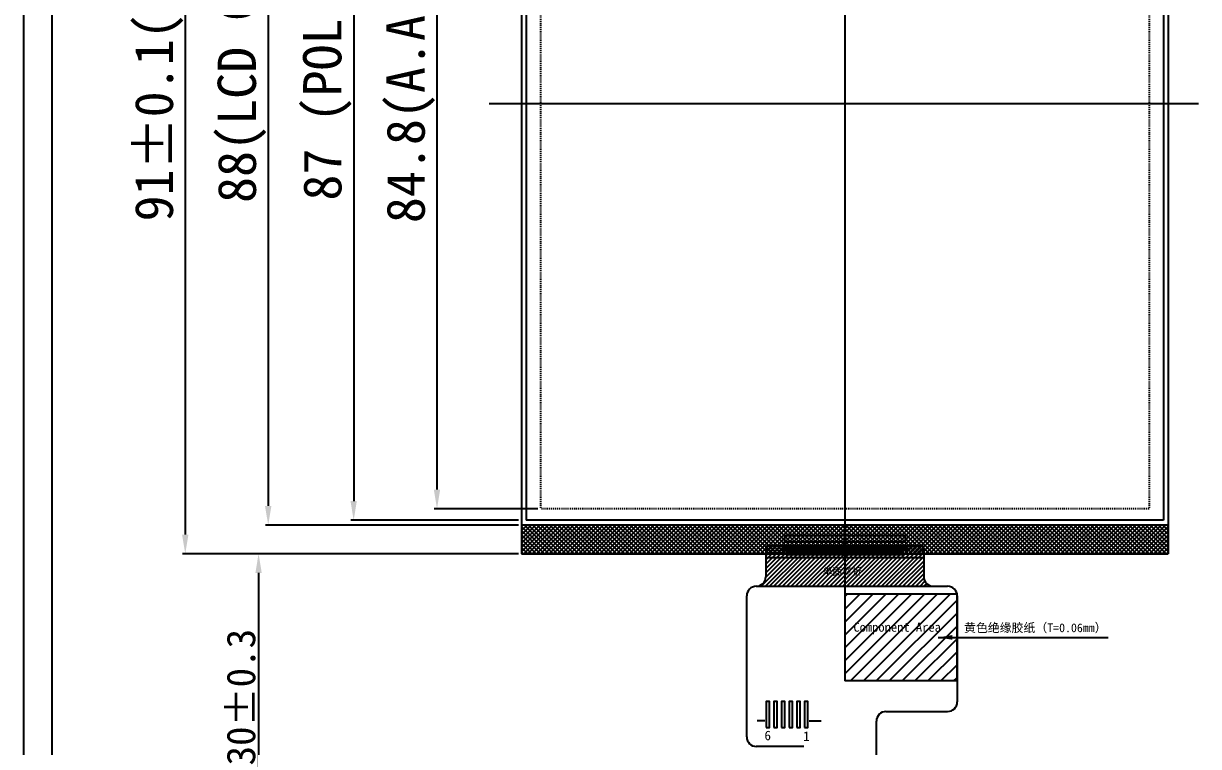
# Model space of a CAD drawing. Header units: millimetres. Extents: x 1186 to 1571, y 291 to 543.
# Drawn here: x 1186.4 to 1309.2, y 388.2 to 463.8 of the extents above; entities that cross this region are included whole.
import ezdxf
from ezdxf.lldxf.tags import DXFTag

# ---------------------------------------------------------------- set-up
doc = ezdxf.new("R2010")
doc.units = ezdxf.units.MM
doc.linetypes.add('HIDDEN', pattern=[0.2, 0.1, -0.1])
for name, color, linetype in [('240', 240, 'Continuous'), ('Bonding Pad', 3, 'Continuous'), ('dim', 3, 'Continuous'), ('Dimension', 7, 'Continuous'), ('DWG', 7, 'Continuous'), ('Frame', 7, 'Continuous'), ('IC', 3, 'Continuous'), ('偏光片', 4, 'Continuous')]:
    doc.layers.add(name, color=color, linetype=linetype)
for name, color, linetype, lineweight in [('CEN', 1, 'CENTER', 15), ('Title block', 7, 'Continuous', 9), ('尺寸标注层', 3, 'Continuous', 0)]:
    doc.layers.add(name, color=color, linetype=linetype, lineweight=lineweight)
doc.styles.get("Standard").update_dxf_attribs({"font": 'txt', "bigfont": 'gbcbig.shx'})
doc.styles.add('宋体', font='SimSun.ttf')
doc.styles.add('样式 4', font='SimSun.ttf')
tags = doc.linetypes.add('CENTER', pattern=[2, 1.25, -0.25, 0.25, -0.25]).pattern_tags.tags
tags[10:11] = [DXFTag(74, 4), DXFTag(75, 0), DXFTag(340, '0'), DXFTag(46, 0.0), DXFTag(50, 0.0), DXFTag(44, 0.0), DXFTag(45, 0.0)]
tags[8:9] = [DXFTag(74, 4), DXFTag(75, 0), DXFTag(340, '0'), DXFTag(46, 0.0), DXFTag(50, 0.0), DXFTag(44, 0.0), DXFTag(45, 0.0)]
tags[6:7] = [DXFTag(74, 4), DXFTag(75, 0), DXFTag(340, '0'), DXFTag(46, 0.0), DXFTag(50, 0.0), DXFTag(44, 0.0), DXFTag(45, 0.0)]
tags[4:5] = [DXFTag(74, 4), DXFTag(75, 0), DXFTag(340, '0'), DXFTag(46, 0.0), DXFTag(50, 0.0), DXFTag(44, 0.0), DXFTag(45, 0.0)]
doc.dimstyles.new('0', dxfattribs={"dimtxt": 2.5, "dimasz": 1.5, "dimexe": 0.5, "dimexo": 0.3, "dimgap": 0.2, "dimtad": 1, "dimzin": 1, "dimdsep": 46, "dimtxsty": 'Standard', "dimcen": 0, "dimadec": 0, "dimazin": 0, "dimtfac": 1, "dimtmove": 0, "dimatfit": 3, "dimfxl": 1, "dimarcsym": 0})
doc.dimstyles.get("Standard").update_dxf_attribs({"dimtxt": 3, "dimasz": 1.5, "dimexe": 0.3, "dimexo": 0.3, "dimgap": 0.5, "dimtad": 1, "dimtoh": 1, "dimdsep": 46, "dimtxsty": 'Standard', "dimcen": 0.5, "dimclrd": 2, "dimclre": 3, "dimclrt": 6, "dimadec": 1, "dimazin": 0, "dimtfac": 1, "dimtofl": 0, "dimtmove": 0, "dimatfit": 3, "dimfxl": 1, "dimtolj": 1, "dimtzin": 0, "dimarcsym": 0})
pattern_1 = [(45, (-1586.2652, 146.48776), (-0.224506403, 0.224506403), [])]

# ---------------------------------------------------------------- blocks, each defined once
blk = doc.blocks.new('*D58')
at = {"layer": 'Defpoints', "color": 0, "ltscale": 10, "transparency": 16777216}
for p in [(1238.92, 498.86), (1220.88, 411.86), (1238.42, 411.86)]:
    blk.add_point(p, dxfattribs=at)
at = {"layer": 'Dimension', "color": 7, "lineweight": -2, "ltscale": 10, "transparency": 16777216}
for p, q in [((1238.62, 498.86), (1220.58, 498.86)), ((1220.88, 496.86), (1220.88, 413.86)), ((1238.12, 411.86), (1220.58, 411.86))]:
    blk.add_line(p, q, dxfattribs=at)
at = {"layer": 'Dimension', "color": 7, "ltscale": 10, "transparency": 16777216}
for points in [[(1220.55, 496.86), (1221.21, 496.86), (1220.88, 498.86)], [(1220.55, 413.86), (1221.21, 413.86), (1220.88, 411.86)]]:
    blk.add_solid(points, dxfattribs=at)
at = {"layer": 'Dimension', "color": 7, "ltscale": 10, "transparency": 16777216, "insert": (1218.13, 456.18), "char_height": 4, "attachment_point": 5, "rotation": 90, "style": '宋体'}
blk.add_mtext('\\A1;87 (POL)', dxfattribs=at)
blk = doc.blocks.new('*D59')
at = {"layer": 'Defpoints', "color": 0, "ltscale": 10, "transparency": 16777216}
for p in [(1238.42, 499.36), (1211.95, 411.36), (1238.42, 411.36)]:
    blk.add_point(p, dxfattribs=at)
at = {"layer": 'Dimension', "color": 7, "lineweight": -2, "ltscale": 10, "transparency": 16777216}
for p, q in [((1238.12, 499.36), (1211.65, 499.36)), ((1211.95, 497.36), (1211.95, 413.36)), ((1238.12, 411.36), (1211.65, 411.36))]:
    blk.add_line(p, q, dxfattribs=at)
at = {"layer": 'Dimension', "color": 7, "ltscale": 10, "transparency": 16777216}
for points in [[(1211.61, 497.36), (1212.28, 497.36), (1211.95, 499.36)], [(1211.61, 413.36), (1212.28, 413.36), (1211.95, 411.36)]]:
    blk.add_solid(points, dxfattribs=at)
at = {"layer": 'Dimension', "color": 7, "ltscale": 10, "transparency": 16777216, "insert": (1209.2, 458.65), "char_height": 4, "attachment_point": 5, "rotation": 90, "style": '宋体'}
blk.add_mtext('\\A1;88(LCD CF)', dxfattribs=at)
blk = doc.blocks.new('*D61')
at = {"layer": 'Defpoints', "color": 0, "ltscale": 10, "transparency": 16777216}
for p in [(1229.59, 497.86), (1240.42, 497.86), (1240.42, 413.06)]:
    blk.add_point(p, dxfattribs=at)
at = {"layer": 'Dimension', "color": 7, "lineweight": -2, "ltscale": 10, "transparency": 16777216}
for p, q in [((1240.12, 497.86), (1229.29, 497.86)), ((1229.59, 415.06), (1229.59, 495.86)), ((1240.12, 413.06), (1229.29, 413.06))]:
    blk.add_line(p, q, dxfattribs=at)
at = {"layer": 'Dimension', "color": 7, "ltscale": 10, "transparency": 16777216}
for points in [[(1229.26, 495.86), (1229.92, 495.86), (1229.59, 497.86)], [(1229.26, 415.06), (1229.92, 415.06), (1229.59, 413.06)]]:
    blk.add_solid(points, dxfattribs=at)
at = {"layer": 'Dimension', "color": 7, "ltscale": 10, "transparency": 16777216, "insert": (1226.84, 455.18), "char_height": 4, "attachment_point": 5, "rotation": 90, "style": '宋体'}
blk.add_mtext('\\A1;84.8(A.A)', dxfattribs=at)
blk = doc.blocks.new('*D64')
at = {"layer": 'Defpoints', "color": 0, "ltscale": 10, "transparency": 16777216}
for p in [(1238.42, 499.36), (1203.28, 408.36), (1238.42, 408.36)]:
    blk.add_point(p, dxfattribs=at)
at = {"layer": 'Dimension', "color": 7, "lineweight": -2, "ltscale": 10, "transparency": 16777216}
for p, q in [((1238.12, 499.36), (1202.98, 499.36)), ((1203.28, 497.36), (1203.28, 410.36)), ((1238.12, 408.36), (1202.98, 408.36))]:
    blk.add_line(p, q, dxfattribs=at)
at = {"layer": 'Dimension', "color": 7, "ltscale": 10, "transparency": 16777216}
for points in [[(1202.94, 497.36), (1203.61, 497.36), (1203.28, 499.36)], [(1202.94, 410.36), (1203.61, 410.36), (1203.28, 408.36)]]:
    blk.add_solid(points, dxfattribs=at)
at = {"layer": 'Dimension', "color": 7, "ltscale": 10, "transparency": 16777216, "insert": (1200.53, 459.44), "char_height": 4, "attachment_point": 5, "rotation": 90, "style": '宋体'}
blk.add_mtext('\\A1;91%%P0.1(LCD)', dxfattribs=at)
blk = doc.blocks.new('*U67')
at = {"layer": 'Bonding Pad', "ltscale": 5}
blk.add_lwpolyline([(-0.035, -0.45), (0.035, -0.45), (0.035, 0.45), (-0.035, 0.45)], close=True, dxfattribs=at)
blk = doc.blocks.new('*D79')
at = {"layer": 'Defpoints', "color": 0, "ltscale": 10, "transparency": 16777216}
for p in [(1238.42, 408.36), (1210.94, 378.36), (1269.11, 378.36)]:
    blk.add_point(p, dxfattribs=at)
at = {"layer": 'Dimension', "color": 7, "lineweight": -2, "ltscale": 10, "transparency": 16777216}
for p, q in [((1238.12, 408.36), (1210.64, 408.36)), ((1210.94, 406.36), (1210.94, 380.36)), ((1268.81, 378.36), (1210.64, 378.36))]:
    blk.add_line(p, q, dxfattribs=at)
at = {"layer": 'Dimension', "color": 7, "ltscale": 10, "transparency": 16777216}
for points in [[(1210.61, 406.36), (1211.27, 406.36), (1210.94, 408.36)], [(1210.61, 380.36), (1211.27, 380.36), (1210.94, 378.36)]]:
    blk.add_solid(points, dxfattribs=at)
at = {"layer": 'Dimension', "color": 7, "ltscale": 10, "transparency": 16777216, "insert": (1209.12, 393.36), "char_height": 3, "attachment_point": 5, "rotation": 90, "style": '宋体'}
blk.add_mtext('\\A1;30%%P0.3', dxfattribs=at)

msp = doc.modelspace()

# ---------------------------------------------------------------- hatches: boundary and pattern name
h = msp.add_hatch()
h.set_pattern_fill('ANSI37', color=0, scale=2.5, style=0)
h.set_pattern_definition([(45, (1044.62844, 304.9305), (-0.22097087, 0.22097087), []), (135, (1044.62844, 304.9305), (-0.22097087, -0.22097087), [])])
h.paths.add_polyline_path([(1306.0171616, 411.3578222), (1238.4171622, 411.3578222), (1238.4171622, 408.3578222), (1306.0171616, 408.3578222)])
h = msp.add_hatch()
h.set_pattern_fill('ANSI31', color=30, scale=0.1, style=0)
h.set_pattern_definition(pattern_1)
edge = h.paths.add_edge_path()
edge.add_line((1280.2653162, 409.1578225), (1264.1590144, 409.1578225))
edge.add_arc((1264.1590144, 408.9578225), 0.2, 90, 180)
edge.add_line((1263.9590144, 408.9578225), (1263.9590144, 407.9578225))
edge.add_line((1263.9590144, 407.9578225), (1280.465316, 407.9578225))
edge.add_line((1280.465316, 408.9578), (1280.465316, 407.9578225))
edge.add_arc((1280.2653162, 408.9578225), 0.2, 0, 90)
h = msp.add_hatch()
h.set_pattern_fill('ANSI31', color=256, scale=0.1, style=0)
h.set_pattern_definition(pattern_1)
edge = h.paths.add_edge_path()
edge.add_line((1263.9590144, 407.9578225), (1280.465316, 407.9578225))
edge.add_line((1280.465316, 407.9578225), (1280.4653162, 405.9578))
edge.add_arc((1281.465316, 405.9578), 1, 180, 270)
edge.add_line((1281.465316, 404.9578), (1262.9590141, 404.9578))
edge.add_arc((1262.9590144, 405.9578), 1, 270, 360)
edge.add_line((1263.9590144, 405.9578), (1263.9590144, 407.9578225))
h.paths.add_polyline_path([(1269.6506728, 405.7747512), (1274.435589, 405.7747512), (1274.435589, 407.2579915), (1269.6506728, 407.2579915)], flags=24)
h = msp.add_hatch()
h.set_pattern_fill('ANSI31', scale=0.3, style=0)
h.set_pattern_definition([(45, (30.4662, -5e-08), (-0.6735192, 0.6735192), [])])
h.paths.add_polyline_path([(1272.2171619, 404.1586859), (1283.9380874, 404.1578), (1283.9380874, 395.0577834), (1272.2171619, 395.0586694)])
h.paths.add_polyline_path([(1272.8307303, 399.745672), (1282.9992219, 399.745672), (1282.9992219, 401.4189681), (1272.8307303, 401.4189681)], flags=24)

# ---------------------------------------------------------------- linework, layer by layer
at = {"color": 1}
for p, q in [((1272.2171619, 505.2723137), (1272.2171619, 404.0830353)), ((1235.0382728, 455.4578222), (1309.1786077, 455.4578222)), ((1278.5971634, 409.0078213), (1278.4971634, 409.0078213)), ((1278.7971667, 408.9078213), (1278.2968493, 408.9078213)), ((1278.7971667, 408.8078213), (1278.2971594, 408.8078213)), ((1278.5971634, 408.7078213), (1278.4971634, 408.7078213)), ((1278.7971667, 408.9078213), (1278.7971667, 408.8078213))]:
    msp.add_line(p, q, dxfattribs=at)
for p, q in [((1238.4171622, 411.3578222), (1238.4171622, 408.3578222)), ((1265.9171616, 410.2578222), (1278.5171616, 410.2578222)), ((1265.9171616, 410.2578222), (1265.9171616, 409.6078222)), ((1278.5171616, 410.2578222), (1278.5171616, 409.6078222)), ((1306.0171616, 411.3578222), (1306.0171616, 408.3578222)), ((1265.9171616, 409.6078222), (1278.5171616, 409.6078222)), ((1263.8394303, 390.8898714), (1263.0566726, 390.8898714)), ((1268.4894298, 390.8898714), (1269.7277802, 390.8898714))]:
    msp.add_line(p, q)
at = {"color": 30}
for p, q in [((1263.9590144, 408.9578225), (1263.9590144, 407.9578225)), ((1280.465316, 408.9578), (1280.4653162, 408.9578001)), ((1281.465316, 404.9578), (1282.9585988, 404.9563002)), ((1261.9590019, 389.1966), (1261.9590141, 403.9578)), ((1276.5122009, 391.857822), (1282.9034441, 391.857822)), ((1267.912201, 388.1966), (1262.9590019, 388.1966))]:
    msp.add_line(p, q, dxfattribs=at)
at = {"color": 30, "ltscale": 5}
for p, q in [((1280.2653162, 409.1578225), (1264.1590144, 409.1578225)), ((1280.465316, 408.9578), (1280.465316, 407.9578225)), ((1263.9590144, 407.9578225), (1263.9590144, 405.9578)), ((1263.9590144, 407.9578225), (1280.465316, 407.9578225)), ((1280.465316, 407.9578225), (1280.4653162, 405.9578)), ((1262.9590141, 404.9578), (1281.465316, 404.9578)), ((1283.9586, 403.9578224), (1283.9586, 392.8562999))]:
    msp.add_line(p, q, dxfattribs=at)
at = {"color": 4}
for p, q in [((1265.8271634, 409.0078219), (1265.9271634, 409.0078218)), ((1278.5971634, 409.0078213), (1278.4971634, 409.0078213)), ((1265.6271602, 408.907822), (1265.6271602, 408.807822)), ((1265.6271602, 408.9078219), (1266.1271675, 408.9078218)), ((1265.6271602, 408.9078219), (1265.6271602, 408.8078219)), ((1265.6271602, 408.8078219), (1266.1271675, 408.8078218)), ((1265.8271634, 408.7078219), (1265.9271634, 408.7078218)), ((1278.7971667, 408.9078213), (1278.2968493, 408.9078213)), ((1278.2971595, 408.9078214), (1278.2971594, 408.8078214)), ((1278.7971667, 408.8078213), (1278.2971594, 408.8078213)), ((1278.5971634, 408.7078213), (1278.4971634, 408.7078213)), ((1278.7971667, 408.9078214), (1278.7971667, 408.8078214))]:
    msp.add_line(p, q, dxfattribs=at)
at = {"color": 30, "lineweight": 0}
msp.add_line((1261.9590141, 395.3621837), (1261.9590141, 403.9578), dxfattribs=at)
for points in [[(1263.9894289, 390.1966059), (1264.3394289, 390.1966059), (1264.3394289, 392.8966059), (1263.9894289, 392.8966059)], [(1264.7894289, 390.1966059), (1265.1394289, 390.1966059), (1265.1394289, 392.8966059), (1264.7894289, 392.8966059)], [(1265.5894289, 390.1966059), (1265.9394289, 390.1966059), (1265.9394289, 392.8966059), (1265.5894289, 392.8966059)], [(1266.3894289, 390.1966059), (1266.7394289, 390.1966059), (1266.7394289, 392.8966059), (1266.3894289, 392.8966059)], [(1267.1894289, 390.1966059), (1267.5394289, 390.1966059), (1267.5394289, 392.8966059), (1267.1894289, 392.8966059)], [(1267.9894289, 390.1966059), (1268.3394289, 390.1966059), (1268.3394289, 392.8966059), (1267.9894289, 392.8966059)]]:
    msp.add_lwpolyline(points, close=True)
at = {"color": 30, "ltscale": 5}
for centre, start, end in [((1264.1590144, 408.9578225), 90, 180), ((1280.2653162, 408.9578225), 0, 90)]:
    msp.add_arc(centre, 0.2, start, end, dxfattribs=at)
at = {"color": 30}
for centre, start, end in [((1262.9590144, 405.9578), 270, 0), ((1281.465316, 405.9578), 180, 270), ((1262.9590141, 403.9578), 90, 180), ((1282.9585988, 403.9563002), 0, 90)]:
    msp.add_arc(centre, 1, start, end, dxfattribs=at)
at = {"color": 30, "linetype": 'Continuous'}
for centre, start, end in [((1276.5122009, 390.857822), 89.999999439, 179.999999439), ((1282.9586, 392.8562998), 270.00000598, 0.00000598), ((1262.9590019, 389.1966), 180, 270)]:
    msp.add_arc(centre, 1, start, end, dxfattribs=at)
at = {"layer": '240', "color": 4, "lineweight": -3}
for p, q in [((1265.8271634, 408.7078219), (1265.8271634, 409.0078219)), ((1265.9271634, 408.7078218), (1265.9271634, 409.0078218)), ((1266.2121616, 409.1578224), (1266.1321653, 409.1578224)), ((1266.3421585, 409.1578225), (1266.2621621, 409.1578225)), ((1266.4721549, 409.1578225), (1266.3921585, 409.1578225)), ((1266.6021517, 409.1578226), (1266.5221554, 409.1578226)), ((1266.7321481, 409.1578225), (1266.6521517, 409.1578225)), ((1266.862145, 409.1578226), (1266.7821486, 409.1578226)), ((1266.9921413, 409.1578226), (1266.912145, 409.1578226)), ((1267.1221382, 409.1578227), (1267.0421418, 409.1578227)), ((1267.2521346, 409.157822), (1267.1721382, 409.157822)), ((1267.3821314, 409.157822), (1267.3021351, 409.157822)), ((1267.5121278, 409.157822), (1267.4321314, 409.157822)), ((1267.6421247, 409.1578221), (1267.5621283, 409.1578221)), ((1267.772121, 409.1578221), (1267.6921247, 409.1578221)), ((1267.9021179, 409.1578221), (1267.8221215, 409.1578222)), ((1268.0321143, 409.1578221), (1267.9521179, 409.1578221)), ((1268.1621111, 409.1578222), (1268.0821148, 409.1578222)), ((1268.2921075, 409.1578222), (1268.2121111, 409.1578222)), ((1268.4221044, 409.1578222), (1268.342108, 409.1578223)), ((1268.5521007, 409.1578222), (1268.4721044, 409.1578222)), ((1268.6820976, 409.1578223), (1268.6021012, 409.1578223)), ((1268.812094, 409.1578223), (1268.7320976, 409.1578223)), ((1268.9420908, 409.1578224), (1268.8620945, 409.1578224)), ((1269.0720872, 409.1578223), (1268.9920908, 409.1578223)), ((1269.2020841, 409.1578224), (1269.1220877, 409.1578224)), ((1269.3320804, 409.1578217), (1269.2520841, 409.1578217)), ((1269.4620773, 409.1578218), (1269.3820809, 409.1578218)), ((1269.5920737, 409.1578218), (1269.5120773, 409.1578218)), ((1269.7220705, 409.1578218), (1269.6420742, 409.1578218)), ((1269.8520669, 409.1578218), (1269.7720705, 409.1578218)), ((1269.9820638, 409.1578219), (1269.9020674, 409.1578219)), ((1270.1120601, 409.1578219), (1270.0320638, 409.1578219)), ((1270.242057, 409.1578219), (1270.1620606, 409.157822)), ((1270.3720534, 409.1578218), (1270.292057, 409.1578218)), ((1270.5020502, 409.1578219), (1270.4220539, 409.1578219)), ((1270.6320466, 409.1578219), (1270.5520502, 409.1578219)), ((1270.7620435, 409.1578219), (1270.6820471, 409.1578219)), ((1270.8920398, 409.1578219), (1270.8120435, 409.1578219)), ((1271.0220367, 409.157822), (1270.9420403, 409.157822)), ((1271.1520331, 409.1578218), (1271.0720367, 409.1578218)), ((1271.2820299, 409.1578219), (1271.2020336, 409.1578219)), ((1271.4120263, 409.1578212), (1271.3320299, 409.1578212)), ((1271.5420232, 409.1578213), (1271.4620268, 409.1578213)), ((1271.6720195, 409.1578213), (1271.5920232, 409.1578213)), ((1271.8020164, 409.1578213), (1271.72202, 409.1578213)), ((1271.9320128, 409.1578213), (1271.8520164, 409.1578213)), ((1272.0620096, 409.1578214), (1271.9820133, 409.1578214)), ((1272.192006, 409.1578214), (1272.1120096, 409.1578214)), ((1272.3220029, 409.1578214), (1272.2420065, 409.1578214)), ((1272.4519992, 409.1578214), (1272.3720029, 409.1578214)), ((1272.5819961, 409.1578215), (1272.5019997, 409.1578215)), ((1272.7119924, 409.1578215), (1272.6319961, 409.1578215)), ((1272.8419893, 409.1578215), (1272.761993, 409.1578215)), ((1272.9719857, 409.1578215), (1272.8919893, 409.1578215)), ((1273.1019826, 409.1578216), (1273.0219862, 409.1578216)), ((1273.2319789, 409.1578216), (1273.1519826, 409.1578216)), ((1273.3619758, 409.1578216), (1273.2819794, 409.1578216)), ((1273.4919721, 409.157821), (1273.4119758, 409.157821)), ((1273.621969, 409.157821), (1273.5419727, 409.157821)), ((1273.7519654, 409.157821), (1273.671969, 409.157821)), ((1273.8819623, 409.1578211), (1273.8019659, 409.1578211)), ((1274.0119586, 409.1578211), (1273.9319623, 409.1578211)), ((1274.1419555, 409.1578211), (1274.0619591, 409.1578211)), ((1274.2719518, 409.1578211), (1274.1919555, 409.1578211)), ((1274.4019487, 409.1578212), (1274.3219524, 409.1578212)), ((1274.5319451, 409.1578214), (1274.4519487, 409.1578214)), ((1274.6619419, 409.1578215), (1274.5819456, 409.1578215)), ((1274.7919383, 409.1578215), (1274.7119419, 409.1578215)), ((1274.9219352, 409.1578215), (1274.8419388, 409.1578215)), ((1275.0519315, 409.1578215), (1274.9719352, 409.1578215)), ((1275.1819284, 409.1578216), (1275.1019321, 409.1578216)), ((1275.3119248, 409.1578216), (1275.2319284, 409.1578216)), ((1275.4419216, 409.1578216), (1275.3619253, 409.1578216)), ((1275.571918, 409.157821), (1275.4919216, 409.157821)), ((1275.7019149, 409.157821), (1275.6219185, 409.157821)), ((1275.8319112, 409.157821), (1275.7519149, 409.157821)), ((1275.9619081, 409.1578211), (1275.8819118, 409.1578211)), ((1276.0919045, 409.1578211), (1276.0119081, 409.1578211)), ((1276.2219013, 409.1578211), (1276.141905, 409.1578211)), ((1276.3518977, 409.1578211), (1276.2719013, 409.1578211)), ((1276.4818946, 409.1578212), (1276.4018982, 409.1578212)), ((1276.6118909, 409.1578212), (1276.5318946, 409.1578212)), ((1276.7418878, 409.1578212), (1276.6618914, 409.1578212)), ((1276.8718842, 409.1578212), (1276.7918878, 409.1578212)), ((1277.001881, 409.1578213), (1276.9218847, 409.1578213)), ((1277.1318774, 409.1578213), (1277.051881, 409.1578213)), ((1277.2618743, 409.1578213), (1277.1818779, 409.1578213)), ((1277.3918706, 409.1578213), (1277.3118743, 409.1578213)), ((1277.5218675, 409.1578214), (1277.4418711, 409.1578214)), ((1277.6518639, 409.1578207), (1277.5718675, 409.1578207)), ((1277.7818607, 409.1578208), (1277.7018644, 409.1578208)), ((1277.9118571, 409.1578208), (1277.8318607, 409.1578208)), ((1278.041854, 409.1578208), (1277.9618576, 409.1578208)), ((1278.1718503, 409.1578208), (1278.091854, 409.1578208)), ((1278.3018472, 409.1578209), (1278.2218508, 409.1578209)), ((1278.4971634, 408.7078213), (1278.4971634, 409.0078213)), ((1278.5971634, 408.7078213), (1278.5971634, 409.0078213))]:
    msp.add_line(p, q, dxfattribs=at)
at = {"layer": '240', "color": 1, "lineweight": -3}
for p, q in [((1278.4971634, 408.7078213), (1278.4971634, 409.0078213)), ((1278.5971634, 408.7078213), (1278.5971634, 409.0078213))]:
    msp.add_line(p, q, dxfattribs=at)
at = {"layer": 'Bonding Pad', "color": 4, "ltscale": 5}
for p, q in [((1266.1321652, 408.2578213), (1266.1321653, 409.1578224)), ((1266.1321653, 409.1578224), (1266.2021653, 409.1578224)), ((1266.2021653, 409.1578224), (1266.2021652, 408.2578221)), ((1266.2621652, 408.2578213), (1266.2621653, 409.1578224)), ((1266.2621653, 409.1578224), (1266.3321653, 409.1578224)), ((1266.3321653, 409.1578224), (1266.3321652, 408.2578221)), ((1266.3921652, 408.2578213), (1266.3921653, 409.1578224)), ((1266.3921653, 409.1578224), (1266.4621653, 409.1578224)), ((1266.4621653, 409.1578224), (1266.4621652, 408.2578221)), ((1266.5221652, 408.2578213), (1266.5221653, 409.1578224)), ((1266.5221653, 409.1578224), (1266.5921653, 409.1578224)), ((1266.5921653, 409.1578224), (1266.5921652, 408.257822)), ((1266.6521652, 408.2578213), (1266.6521653, 409.1578224)), ((1266.6521653, 409.1578224), (1266.7221653, 409.1578224)), ((1266.7221653, 409.1578224), (1266.7221652, 408.257822)), ((1266.7821652, 408.2578213), (1266.7821653, 409.1578224)), ((1266.7821653, 409.1578224), (1266.8521653, 409.1578224)), ((1266.8521653, 409.1578224), (1266.8521652, 408.257822)), ((1266.9121652, 408.2578213), (1266.9121653, 409.1578224)), ((1266.9121653, 409.1578224), (1266.9821653, 409.1578224)), ((1266.9821653, 409.1578224), (1266.9821652, 408.257822)), ((1267.0421652, 408.2578213), (1267.0421653, 409.1578224)), ((1267.0421653, 409.1578224), (1267.1121653, 409.1578224)), ((1267.1121653, 409.1578224), (1267.1121652, 408.257822)), ((1267.1721652, 408.2578213), (1267.1721653, 409.1578224)), ((1267.1721653, 409.1578224), (1267.2421653, 409.1578224)), ((1267.2421653, 409.1578224), (1267.2421652, 408.257822)), ((1267.3021652, 408.2578213), (1267.3021653, 409.1578224)), ((1267.3021653, 409.1578224), (1267.3721653, 409.1578224)), ((1267.3721653, 409.1578224), (1267.3721652, 408.257822)), ((1267.4321652, 408.2578213), (1267.4321653, 409.1578224)), ((1267.4321653, 409.1578224), (1267.5021653, 409.1578224)), ((1267.5021653, 409.1578224), (1267.5021652, 408.257822)), ((1267.5621652, 408.2578213), (1267.5621653, 409.1578224)), ((1267.5621653, 409.1578224), (1267.6321653, 409.1578223)), ((1267.6321653, 409.1578223), (1267.6321652, 408.257822)), ((1267.6921652, 408.2578213), (1267.6921653, 409.1578223)), ((1267.6921653, 409.1578223), (1267.7621653, 409.1578223)), ((1267.7621653, 409.1578223), (1267.7621652, 408.257822)), ((1267.8221652, 408.2578213), (1267.8221653, 409.1578223)), ((1267.8221653, 409.1578223), (1267.8921653, 409.1578223)), ((1267.8921653, 409.1578223), (1267.8921652, 408.257822)), ((1267.9521652, 408.2578213), (1267.9521653, 409.1578223)), ((1267.9521653, 409.1578223), (1268.0221653, 409.1578223)), ((1268.0221653, 409.1578223), (1268.0221652, 408.257822)), ((1268.0821652, 408.2578213), (1268.0821653, 409.1578223)), ((1268.0821653, 409.1578223), (1268.1521653, 409.1578223)), ((1268.1521653, 409.1578223), (1268.1521652, 408.2578219)), ((1268.2121652, 408.2578213), (1268.2121653, 409.1578223)), ((1268.2121653, 409.1578223), (1268.2821653, 409.1578223)), ((1268.2821653, 409.1578223), (1268.2821652, 408.2578219)), ((1268.3421652, 408.2578213), (1268.3421653, 409.1578223)), ((1268.3421653, 409.1578223), (1268.4121653, 409.1578223)), ((1268.4121653, 409.1578223), (1268.4121652, 408.2578219)), ((1268.4721652, 408.2578213), (1268.4721653, 409.1578223)), ((1268.4721653, 409.1578223), (1268.5421653, 409.1578223)), ((1268.5421653, 409.1578223), (1268.5421652, 408.2578219)), ((1268.6021652, 408.2578213), (1268.6021653, 409.1578223)), ((1268.6021653, 409.1578223), (1268.6721653, 409.1578223)), ((1268.6721653, 409.1578223), (1268.6721652, 408.2578219)), ((1268.7321652, 408.2578213), (1268.7321653, 409.1578223)), ((1268.7321653, 409.1578223), (1268.8021653, 409.1578223)), ((1268.8021653, 409.1578223), (1268.8021652, 408.2578219)), ((1268.8621652, 408.2578213), (1268.8621653, 409.1578223)), ((1268.8621653, 409.1578223), (1268.9321653, 409.1578223)), ((1268.9321653, 409.1578223), (1268.9321652, 408.2578219)), ((1268.9921652, 408.2578213), (1268.9921653, 409.1578223)), ((1268.9921653, 409.1578223), (1269.0621653, 409.1578223)), ((1269.0621653, 409.1578223), (1269.0621652, 408.2578219)), ((1269.1221652, 408.2578213), (1269.1221653, 409.1578223)), ((1269.1221653, 409.1578223), (1269.1921653, 409.1578222)), ((1269.1921653, 409.1578222), (1269.1921652, 408.2578219)), ((1269.2521652, 408.2578213), (1269.2521653, 409.1578222)), ((1269.2521653, 409.1578222), (1269.3221653, 409.1578222)), ((1269.3221653, 409.1578222), (1269.3221652, 408.2578219)), ((1269.3821652, 408.2578213), (1269.3821653, 409.1578222)), ((1269.3821653, 409.1578222), (1269.4521653, 409.1578222)), ((1269.4521653, 409.1578222), (1269.4521652, 408.2578219)), ((1269.5121652, 408.2578213), (1269.5121653, 409.1578222)), ((1269.5121653, 409.1578222), (1269.5821653, 409.1578222)), ((1269.5821653, 409.1578222), (1269.5821652, 408.2578219)), ((1269.6421652, 408.2578213), (1269.6421653, 409.1578222)), ((1269.6421653, 409.1578222), (1269.7121653, 409.1578222)), ((1269.7121653, 409.1578222), (1269.7121652, 408.2578218)), ((1269.7721652, 408.2578213), (1269.7721653, 409.1578222)), ((1269.7721653, 409.1578222), (1269.8421653, 409.1578222)), ((1269.8421653, 409.1578222), (1269.8421652, 408.2578218)), ((1269.9021652, 408.2578213), (1269.9021653, 409.1578222)), ((1269.9021653, 409.1578222), (1269.9721653, 409.1578222)), ((1269.9721653, 409.1578222), (1269.9721652, 408.2578218)), ((1270.0321652, 408.2578213), (1270.0321653, 409.1578222)), ((1270.0321653, 409.1578222), (1270.1021653, 409.1578222)), ((1270.1021653, 409.1578222), (1270.1021652, 408.2578218)), ((1270.1621652, 408.2578213), (1270.1621653, 409.1578222)), ((1270.1621653, 409.1578222), (1270.2321653, 409.1578222)), ((1270.2321653, 409.1578222), (1270.2321652, 408.2578218)), ((1270.2921652, 408.2578213), (1270.2921653, 409.1578222)), ((1270.2921653, 409.1578222), (1270.3621653, 409.1578222)), ((1270.3621653, 409.1578222), (1270.3621652, 408.2578218)), ((1270.4221652, 408.2578213), (1270.4221653, 409.1578222)), ((1270.4221653, 409.1578222), (1270.4921653, 409.1578222)), ((1270.4921653, 409.1578222), (1270.4921652, 408.2578218)), ((1270.5521652, 408.2578213), (1270.5521653, 409.1578222)), ((1270.5521653, 409.1578222), (1270.6221653, 409.1578222)), ((1270.6221653, 409.1578222), (1270.6221652, 408.2578218)), ((1270.6821652, 408.2578213), (1270.6821653, 409.1578221)), ((1270.6821653, 409.1578221), (1270.7521653, 409.1578221)), ((1270.7521653, 409.1578221), (1270.7521652, 408.2578218)), ((1270.8121652, 408.2578213), (1270.8121653, 409.1578221)), ((1270.8121653, 409.1578221), (1270.8821653, 409.1578221)), ((1270.8821653, 409.1578221), (1270.8821652, 408.2578218)), ((1270.9421652, 408.2578213), (1270.9421653, 409.1578221)), ((1270.9421653, 409.1578221), (1271.0121653, 409.1578221)), ((1271.0121653, 409.1578221), (1271.0121652, 408.2578218)), ((1271.0721652, 408.2578213), (1271.0721653, 409.1578221)), ((1271.0721653, 409.1578221), (1271.1421653, 409.1578221)), ((1271.1421653, 409.1578221), (1271.1421652, 408.2578218)), ((1271.2021652, 408.2578213), (1271.2021653, 409.1578221)), ((1271.2021653, 409.1578221), (1271.2721653, 409.1578221)), ((1271.2721653, 409.1578221), (1271.2721652, 408.2578217)), ((1271.3321652, 408.2578213), (1271.3321653, 409.1578221)), ((1271.3321653, 409.1578221), (1271.4021653, 409.1578221)), ((1271.4021653, 409.1578221), (1271.4021652, 408.2578217)), ((1271.4621652, 408.2578213), (1271.4621653, 409.1578221)), ((1271.4621653, 409.1578221), (1271.5321653, 409.1578221)), ((1271.5321653, 409.1578221), (1271.5321652, 408.2578217)), ((1271.5921652, 408.2578213), (1271.5921653, 409.1578221)), ((1271.5921653, 409.1578221), (1271.6621653, 409.1578221)), ((1271.6621653, 409.1578221), (1271.6621652, 408.2578217)), ((1271.7221652, 408.2578213), (1271.7221653, 409.1578221)), ((1271.7221653, 409.1578221), (1271.7921653, 409.1578221)), ((1271.7921653, 409.1578221), (1271.7921652, 408.2578217)), ((1271.8521652, 408.2578213), (1271.8521653, 409.1578221)), ((1271.8521653, 409.1578221), (1271.9221653, 409.1578221)), ((1271.9221653, 409.1578221), (1271.9221652, 408.2578217)), ((1271.9821652, 408.2578213), (1271.9821653, 409.1578221)), ((1271.9821653, 409.1578221), (1272.0521653, 409.1578221)), ((1272.0521653, 409.1578221), (1272.0521652, 408.2578217)), ((1272.1121652, 408.2578213), (1272.1121653, 409.1578221)), ((1272.1121653, 409.1578221), (1272.1821653, 409.1578221)), ((1272.1821653, 409.1578221), (1272.1821652, 408.2578217)), ((1272.2421652, 408.2578213), (1272.2421653, 409.157822)), ((1272.2421653, 409.157822), (1272.3121653, 409.157822)), ((1272.3121653, 409.157822), (1272.3121652, 408.2578217)), ((1272.3721652, 408.2578213), (1272.3721653, 409.157822)), ((1272.3721653, 409.157822), (1272.4421653, 409.157822)), ((1272.4421653, 409.157822), (1272.4421652, 408.2578217)), ((1272.5021652, 408.2578213), (1272.5021653, 409.157822)), ((1272.5021653, 409.157822), (1272.5721653, 409.157822)), ((1272.5721653, 409.157822), (1272.5721652, 408.2578217)), ((1272.6321652, 408.2578213), (1272.6321653, 409.157822)), ((1272.6321653, 409.157822), (1272.7021653, 409.157822)), ((1272.7021653, 409.157822), (1272.7021652, 408.2578217)), ((1272.7621652, 408.2578213), (1272.7621653, 409.157822)), ((1272.7621653, 409.157822), (1272.8321653, 409.157822)), ((1272.8321653, 409.157822), (1272.8321652, 408.2578216)), ((1272.8921652, 408.2578213), (1272.8921653, 409.157822)), ((1272.8921653, 409.157822), (1272.9621653, 409.157822)), ((1272.9621653, 409.157822), (1272.9621652, 408.2578216)), ((1273.0221652, 408.2578213), (1273.0221653, 409.157822)), ((1273.0221653, 409.157822), (1273.0921653, 409.157822)), ((1273.0921653, 409.157822), (1273.0921652, 408.2578216)), ((1273.1521652, 408.2578213), (1273.1521653, 409.157822)), ((1273.1521653, 409.157822), (1273.2221653, 409.157822)), ((1273.2221653, 409.157822), (1273.2221652, 408.2578216)), ((1273.2821652, 408.2578213), (1273.2821653, 409.157822)), ((1273.2821653, 409.157822), (1273.3521653, 409.157822)), ((1273.3521653, 409.157822), (1273.3521652, 408.2578216)), ((1273.4121652, 408.2578213), (1273.4121653, 409.157822)), ((1273.4121653, 409.157822), (1273.4821653, 409.157822)), ((1273.4821653, 409.157822), (1273.4821652, 408.2578216)), ((1273.5421652, 408.2578213), (1273.5421653, 409.157822)), ((1273.5421653, 409.157822), (1273.6121653, 409.157822)), ((1273.6121653, 409.157822), (1273.6121652, 408.2578216)), ((1273.6721652, 408.2578213), (1273.6721653, 409.157822)), ((1273.6721653, 409.157822), (1273.7421653, 409.1578219)), ((1273.7421653, 409.1578219), (1273.7421652, 408.2578216)), ((1273.8021652, 408.2578213), (1273.8021653, 409.1578219)), ((1273.8021653, 409.1578219), (1273.8721653, 409.1578219)), ((1273.8721653, 409.1578219), (1273.8721652, 408.2578216)), ((1273.9321652, 408.2578213), (1273.9321653, 409.1578219)), ((1273.9321653, 409.1578219), (1274.0021653, 409.1578219)), ((1274.0021653, 409.1578219), (1274.0021652, 408.2578216)), ((1274.0621652, 408.2578213), (1274.0621653, 409.1578219)), ((1274.0621653, 409.1578219), (1274.1321653, 409.1578219)), ((1274.1321653, 409.1578219), (1274.1321652, 408.2578216)), ((1274.1921652, 408.2578213), (1274.1921653, 409.1578219)), ((1274.1921653, 409.1578219), (1274.2621653, 409.1578219)), ((1274.2621653, 409.1578219), (1274.2621652, 408.2578215)), ((1274.3221652, 408.2578213), (1274.3221653, 409.1578219)), ((1274.3221653, 409.1578219), (1274.3921653, 409.1578219)), ((1274.3921653, 409.1578219), (1274.3921652, 408.2578215)), ((1274.4521652, 408.2578213), (1274.4521653, 409.1578219)), ((1274.4521653, 409.1578219), (1274.5221653, 409.1578219)), ((1274.5221653, 409.1578219), (1274.5221652, 408.2578215)), ((1274.5821652, 408.2578213), (1274.5821653, 409.1578219)), ((1274.5821653, 409.1578219), (1274.6521653, 409.1578219)), ((1274.6521653, 409.1578219), (1274.6521652, 408.2578215)), ((1274.7121652, 408.2578213), (1274.7121653, 409.1578219)), ((1274.7121653, 409.1578219), (1274.7821653, 409.1578219)), ((1274.7821653, 409.1578219), (1274.7821652, 408.2578215)), ((1274.8421652, 408.2578213), (1274.8421653, 409.1578219)), ((1274.8421653, 409.1578219), (1274.9121653, 409.1578219)), ((1274.9121653, 409.1578219), (1274.9121652, 408.2578215)), ((1274.9721652, 408.2578213), (1274.9721653, 409.1578219)), ((1274.9721653, 409.1578219), (1275.0421653, 409.1578219)), ((1275.0421653, 409.1578219), (1275.0421652, 408.2578215)), ((1275.1021652, 408.2578213), (1275.1021653, 409.1578219)), ((1275.1021653, 409.1578219), (1275.1721653, 409.1578219)), ((1275.1721653, 409.1578219), (1275.1721652, 408.2578215)), ((1275.2321652, 408.2578213), (1275.2321653, 409.1578219)), ((1275.2321653, 409.1578219), (1275.3021653, 409.1578218)), ((1275.3021653, 409.1578218), (1275.3021652, 408.2578215)), ((1275.3621652, 408.2578213), (1275.3621653, 409.1578218)), ((1275.3621653, 409.1578218), (1275.4321653, 409.1578218)), ((1275.4321653, 409.1578218), (1275.4321652, 408.2578215)), ((1275.4921652, 408.2578213), (1275.4921653, 409.1578218)), ((1275.4921653, 409.1578218), (1275.5621653, 409.1578218)), ((1275.5621653, 409.1578218), (1275.5621652, 408.2578215)), ((1275.6221652, 408.2578213), (1275.6221653, 409.1578218)), ((1275.6221653, 409.1578218), (1275.6921653, 409.1578218)), ((1275.6921653, 409.1578218), (1275.6921652, 408.2578215)), ((1275.7521652, 408.2578213), (1275.7521653, 409.1578218)), ((1275.7521653, 409.1578218), (1275.8221653, 409.1578218)), ((1275.8221653, 409.1578218), (1275.8221652, 408.2578214)), ((1275.8821652, 408.2578213), (1275.8821653, 409.1578218)), ((1275.8821653, 409.1578218), (1275.9521653, 409.1578218)), ((1275.9521653, 409.1578218), (1275.9521652, 408.2578214)), ((1276.0121652, 408.2578213), (1276.0121653, 409.1578218)), ((1276.0121653, 409.1578218), (1276.0821653, 409.1578218)), ((1276.0821653, 409.1578218), (1276.0821652, 408.2578214)), ((1276.1421652, 408.2578213), (1276.1421653, 409.1578218)), ((1276.1421653, 409.1578218), (1276.2121653, 409.1578218)), ((1276.2121653, 409.1578218), (1276.2121652, 408.2578214)), ((1276.2721652, 408.2578213), (1276.2721653, 409.1578218)), ((1276.2721653, 409.1578218), (1276.3421653, 409.1578218)), ((1276.3421653, 409.1578218), (1276.3421652, 408.2578214)), ((1276.4021652, 408.2578213), (1276.4021653, 409.1578218)), ((1276.4021653, 409.1578218), (1276.4721653, 409.1578218)), ((1276.4721653, 409.1578218), (1276.4721652, 408.2578214)), ((1276.5321652, 408.2578213), (1276.5321653, 409.1578218)), ((1276.5321653, 409.1578218), (1276.6021653, 409.1578218)), ((1276.6021653, 409.1578218), (1276.6021652, 408.2578214)), ((1276.6621652, 408.2578213), (1276.6621653, 409.1578218)), ((1276.6621653, 409.1578218), (1276.7321653, 409.1578218)), ((1276.7321653, 409.1578218), (1276.7321652, 408.2578214)), ((1276.7921652, 408.2578213), (1276.7921653, 409.1578218)), ((1276.7921653, 409.1578218), (1276.8621653, 409.1578217)), ((1276.8621653, 409.1578217), (1276.8621652, 408.2578214)), ((1276.9221652, 408.2578213), (1276.9221653, 409.1578217)), ((1276.9221653, 409.1578217), (1276.9921653, 409.1578217)), ((1276.9921653, 409.1578217), (1276.9921652, 408.2578214)), ((1277.0521652, 408.2578213), (1277.0521653, 409.1578217)), ((1277.0521653, 409.1578217), (1277.1221653, 409.1578217)), ((1277.1221653, 409.1578217), (1277.1221652, 408.2578214)), ((1277.1821652, 408.2578213), (1277.1821653, 409.1578217)), ((1277.1821653, 409.1578217), (1277.2521653, 409.1578217)), ((1277.2521653, 409.1578217), (1277.2521652, 408.2578214)), ((1277.3121652, 408.2578213), (1277.3121653, 409.1578217)), ((1277.3121653, 409.1578217), (1277.3821653, 409.1578217)), ((1277.3821653, 409.1578217), (1277.3821652, 408.2578213)), ((1277.4421652, 408.2578213), (1277.4421653, 409.1578217)), ((1277.4421653, 409.1578217), (1277.5121653, 409.1578217)), ((1277.5121653, 409.1578217), (1277.5121652, 408.2578213)), ((1277.5721652, 408.2578213), (1277.5721653, 409.1578217)), ((1277.5721653, 409.1578217), (1277.6421653, 409.1578217)), ((1277.6421653, 409.1578217), (1277.6421652, 408.2578213)), ((1277.7021652, 408.2578213), (1277.7021653, 409.1578217)), ((1277.7021653, 409.1578217), (1277.7721653, 409.1578217)), ((1277.7721653, 409.1578217), (1277.7721652, 408.2578213)), ((1277.8321652, 408.2578213), (1277.8321653, 409.1578217)), ((1277.8321653, 409.1578217), (1277.9021653, 409.1578217)), ((1277.9021653, 409.1578217), (1277.9021652, 408.2578213)), ((1277.9621652, 408.2578213), (1277.9621653, 409.1578217)), ((1277.9621653, 409.1578217), (1278.0321653, 409.1578217)), ((1278.0321653, 409.1578217), (1278.0321652, 408.2578213)), ((1278.0921652, 408.2578213), (1278.0921653, 409.1578217)), ((1278.0921653, 409.1578217), (1278.1621653, 409.1578217)), ((1278.1621653, 409.1578217), (1278.1621652, 408.2578213)), ((1278.2221652, 408.2578213), (1278.2221653, 409.1578217)), ((1278.2221653, 409.1578217), (1278.2921653, 409.1578217)), ((1278.2921653, 409.1578217), (1278.2921652, 408.2578213)), ((1266.2021652, 408.2578221), (1266.1321652, 408.2578221)), ((1266.3321652, 408.2578221), (1266.2621652, 408.2578221)), ((1266.4621652, 408.2578221), (1266.3921652, 408.2578221)), ((1266.5921652, 408.257822), (1266.5221652, 408.2578221)), ((1266.7221652, 408.257822), (1266.6521652, 408.257822)), ((1266.8521652, 408.257822), (1266.7821652, 408.257822)), ((1266.9821652, 408.257822), (1266.9121652, 408.257822)), ((1267.1121652, 408.257822), (1267.0421652, 408.257822)), ((1267.2421652, 408.257822), (1267.1721652, 408.257822)), ((1267.3721652, 408.257822), (1267.3021652, 408.257822)), ((1267.5021652, 408.257822), (1267.4321652, 408.257822)), ((1267.6321652, 408.257822), (1267.5621652, 408.257822)), ((1267.7621652, 408.257822), (1267.6921652, 408.257822)), ((1267.8921652, 408.257822), (1267.8221652, 408.257822)), ((1268.0221652, 408.257822), (1267.9521652, 408.257822)), ((1268.1521652, 408.2578219), (1268.0821652, 408.257822)), ((1268.2821652, 408.2578219), (1268.2121652, 408.2578219)), ((1268.4121652, 408.2578219), (1268.3421652, 408.2578219)), ((1268.5421652, 408.2578219), (1268.4721652, 408.2578219)), ((1268.6721652, 408.2578219), (1268.6021652, 408.2578219)), ((1268.8021652, 408.2578219), (1268.7321652, 408.2578219)), ((1268.9321652, 408.2578219), (1268.8621652, 408.2578219)), ((1269.0621652, 408.2578219), (1268.9921652, 408.2578219)), ((1269.1921652, 408.2578219), (1269.1221652, 408.2578219)), ((1269.3221652, 408.2578219), (1269.2521652, 408.2578219)), ((1269.4521652, 408.2578219), (1269.3821652, 408.2578219)), ((1269.5821652, 408.2578219), (1269.5121652, 408.2578219)), ((1269.7121652, 408.2578218), (1269.6421652, 408.2578218)), ((1269.8421652, 408.2578218), (1269.7721652, 408.2578218)), ((1269.9721652, 408.2578218), (1269.9021652, 408.2578218)), ((1270.1021652, 408.2578218), (1270.0321652, 408.2578218)), ((1270.2321652, 408.2578218), (1270.1621652, 408.2578218)), ((1270.3621652, 408.2578218), (1270.2921652, 408.2578218)), ((1270.4921652, 408.2578218), (1270.4221652, 408.2578218)), ((1270.6221652, 408.2578218), (1270.5521652, 408.2578218)), ((1270.7521652, 408.2578218), (1270.6821652, 408.2578218)), ((1270.8821652, 408.2578218), (1270.8121652, 408.2578218)), ((1271.0121652, 408.2578218), (1270.9421652, 408.2578218)), ((1271.1421652, 408.2578218), (1271.0721652, 408.2578218)), ((1271.2721652, 408.2578217), (1271.2021652, 408.2578217)), ((1271.4021652, 408.2578217), (1271.3321652, 408.2578217)), ((1271.5321652, 408.2578217), (1271.4621652, 408.2578217)), ((1271.6621652, 408.2578217), (1271.5921652, 408.2578217)), ((1271.7921652, 408.2578217), (1271.7221652, 408.2578217)), ((1271.9221652, 408.2578217), (1271.8521652, 408.2578217)), ((1272.0521652, 408.2578217), (1271.9821652, 408.2578217)), ((1272.1821652, 408.2578217), (1272.1121652, 408.2578217)), ((1272.3121652, 408.2578217), (1272.2421652, 408.2578217)), ((1272.4421652, 408.2578217), (1272.3721652, 408.2578217)), ((1272.5721652, 408.2578217), (1272.5021652, 408.2578217)), ((1272.7021652, 408.2578217), (1272.6321652, 408.2578217)), ((1272.8321652, 408.2578216), (1272.7621652, 408.2578216)), ((1272.9621652, 408.2578216), (1272.8921652, 408.2578216)), ((1273.0921652, 408.2578216), (1273.0221652, 408.2578216)), ((1273.2221652, 408.2578216), (1273.1521652, 408.2578216)), ((1273.3521652, 408.2578216), (1273.2821652, 408.2578216)), ((1273.4821652, 408.2578216), (1273.4121652, 408.2578216)), ((1273.6121652, 408.2578216), (1273.5421652, 408.2578216)), ((1273.7421652, 408.2578216), (1273.6721652, 408.2578216)), ((1273.8721652, 408.2578216), (1273.8021652, 408.2578216)), ((1274.0021652, 408.2578216), (1273.9321652, 408.2578216)), ((1274.1321652, 408.2578216), (1274.0621652, 408.2578216)), ((1274.2621652, 408.2578215), (1274.1921652, 408.2578216)), ((1274.3921652, 408.2578215), (1274.3221652, 408.2578215)), ((1274.5221652, 408.2578215), (1274.4521652, 408.2578215)), ((1274.6521652, 408.2578215), (1274.5821652, 408.2578215)), ((1274.7821652, 408.2578215), (1274.7121652, 408.2578215)), ((1274.9121652, 408.2578215), (1274.8421652, 408.2578215)), ((1275.0421652, 408.2578215), (1274.9721652, 408.2578215)), ((1275.1721652, 408.2578215), (1275.1021652, 408.2578215)), ((1275.3021652, 408.2578215), (1275.2321652, 408.2578215)), ((1275.4321652, 408.2578215), (1275.3621652, 408.2578215)), ((1275.5621652, 408.2578215), (1275.4921652, 408.2578215)), ((1275.6921652, 408.2578215), (1275.6221652, 408.2578215)), ((1275.8221652, 408.2578214), (1275.7521652, 408.2578215)), ((1275.9521652, 408.2578214), (1275.8821652, 408.2578214)), ((1276.0821652, 408.2578214), (1276.0121652, 408.2578214)), ((1276.2121652, 408.2578214), (1276.1421652, 408.2578214)), ((1276.3421652, 408.2578214), (1276.2721652, 408.2578214)), ((1276.4721652, 408.2578214), (1276.4021652, 408.2578214)), ((1276.6021652, 408.2578214), (1276.5321652, 408.2578214)), ((1276.7321652, 408.2578214), (1276.6621652, 408.2578214)), ((1276.8621652, 408.2578214), (1276.7921652, 408.2578214)), ((1276.9921652, 408.2578214), (1276.9221652, 408.2578214)), ((1277.1221652, 408.2578214), (1277.0521652, 408.2578214)), ((1277.2521652, 408.2578214), (1277.1821652, 408.2578214)), ((1277.3821652, 408.2578213), (1277.3121652, 408.2578214)), ((1277.5121652, 408.2578213), (1277.4421652, 408.2578213)), ((1277.6421652, 408.2578213), (1277.5721652, 408.2578213)), ((1277.7721652, 408.2578213), (1277.7021652, 408.2578213)), ((1277.9021652, 408.2578213), (1277.8321652, 408.2578213)), ((1278.0321652, 408.2578213), (1277.9621652, 408.2578213)), ((1278.1621652, 408.2578213), (1278.0921652, 408.2578213)), ((1278.2921652, 408.2578213), (1278.2221652, 408.2578213))]:
    msp.add_line(p, q, dxfattribs=at)
at = {"layer": 'Bonding Pad', "color": 2, "ltscale": 5}
for points in [[(1265.6771653, 408.9078225), (1265.8271653, 408.9078225), (1265.8271653, 409.0078225), (1265.6771653, 409.0078225)], [(1265.9271653, 408.9078225), (1266.0771653, 408.9078225), (1266.0771653, 409.0078225), (1265.9271653, 409.0078225)], [(1278.4971653, 408.9078225), (1278.3471653, 408.9078225), (1278.3471653, 409.0078225), (1278.4971653, 409.0078225)], [(1278.7471653, 408.9078225), (1278.5971653, 408.9078225), (1278.5971653, 409.0078225), (1278.7471653, 409.0078225)], [(1265.6771653, 408.7078225), (1265.8271653, 408.7078225), (1265.8271653, 408.8078225), (1265.6771653, 408.8078225)], [(1265.9271653, 408.7078225), (1266.0771653, 408.7078225), (1266.0771653, 408.8078225), (1265.9271653, 408.8078225)], [(1278.4971653, 408.7078225), (1278.3471653, 408.7078225), (1278.3471653, 408.8078225), (1278.4971653, 408.8078225)], [(1278.7471653, 408.7078225), (1278.5971653, 408.7078225), (1278.5971653, 408.8078225), (1278.7471653, 408.8078225)]]:
    msp.add_lwpolyline(points, close=True, dxfattribs=at)
at = {"layer": 'CEN', "color": 1, "lineweight": 0, "ltscale": 0.2}
msp.add_line((1265.8771653, 409.3078225), (1265.8771652, 408.4078225), dxfattribs=at)
at = {"layer": 'dim', "color": 7, "ltscale": 10}
for p, q in [((1238.4171622, 499.3578222), (1238.4171622, 408.3578222)), ((1306.0171616, 499.3578222), (1306.0171616, 408.3578222)), ((1306.0171616, 411.3578222), (1238.4171622, 411.3578222)), ((1238.4171622, 408.3578222), (1306.0171616, 408.3578222))]:
    msp.add_line(p, q, dxfattribs=at)
at = {"layer": 'dim', "color": 30}
msp.add_line((1275.5122009, 378.5578221), (1275.5122009, 390.857822), dxfattribs=at)
at = {"layer": 'DWG', "color": 7, "linetype": 'HIDDEN'}
for p, q in [((1240.4171622, 497.8578222), (1240.4171622, 413.0578222)), ((1304.0171616, 497.8578222), (1304.0171616, 413.0578222)), ((1304.0171616, 413.0578222), (1240.4171622, 413.0578222))]:
    msp.add_line(p, q, dxfattribs=at)
at = {"layer": 'Frame', "color": 7}
for p, q in [((1186.3722, 543.3333299), (1186.3722, 290.756318)), ((1189.37221, 294.0600503), (1189.37221, 540.0295976))]:
    msp.add_line(p, q, dxfattribs=at)
at = {"layer": 'IC', "color": 2, "ltscale": 5}
for p, q in [((1272.2171619, 404.1586859), (1272.2171619, 395.0586694)), ((1272.2171619, 404.1586859), (1283.9380874, 404.1578)), ((1283.9380874, 395.0577834), (1283.9380874, 404.1578)), ((1283.9380874, 395.0577834), (1272.2171619, 395.0586694))]:
    msp.add_line(p, q, dxfattribs=at)
at = {"layer": '偏光片', "color": 6, "ltscale": 10}
for p, q in [((1238.9171622, 498.8578222), (1238.9171622, 411.8578222)), ((1305.5171616, 498.8578222), (1305.5171616, 411.8578222)), ((1305.5171616, 411.8578222), (1238.9171622, 411.8578222))]:
    msp.add_line(p, q, dxfattribs=at)

# ---------------------------------------------------------------- block references
at = {"layer": 'Bonding Pad', "color": 2, "linetype": 'ByBlock', "lineweight": -2, "xscale": -1}
for p in [(1266.1671653, 408.7078225), (1266.2971653, 408.7078225), (1266.4271653, 408.7078225), (1266.5571653, 408.7078225), (1266.6871653, 408.7078225), (1266.8171653, 408.7078225), (1266.9471653, 408.7078225), (1267.0771653, 408.7078225), (1267.2071653, 408.7078225), (1267.3371653, 408.7078225), (1267.4671653, 408.7078225), (1267.5971653, 408.7078225), (1267.7271653, 408.7078225), (1267.8571653, 408.7078225), (1267.9871653, 408.7078225), (1268.1171653, 408.7078225), (1268.2471653, 408.7078225), (1268.3771653, 408.7078225), (1268.5071653, 408.7078225), (1268.6371653, 408.7078225), (1268.7671653, 408.7078225), (1268.8971653, 408.7078225), (1269.0271653, 408.7078225), (1269.1571653, 408.7078225), (1269.2871653, 408.7078225), (1269.4171653, 408.7078225), (1269.5471653, 408.7078225), (1269.6771653, 408.7078225), (1269.8071653, 408.7078225), (1269.9371653, 408.7078225), (1270.0671653, 408.7078225), (1270.1971653, 408.7078225), (1270.3271653, 408.7078225), (1270.4571653, 408.7078225), (1270.5871653, 408.7078225), (1270.7171653, 408.7078225), (1270.8471653, 408.7078225), (1270.9771653, 408.7078225), (1271.1071653, 408.7078225), (1271.2371653, 408.7078225), (1271.3671653, 408.7078225), (1271.4971653, 408.7078225), (1271.6271653, 408.7078225), (1271.7571653, 408.7078225), (1271.8871653, 408.7078225), (1272.0171653, 408.7078225), (1272.1471653, 408.7078225), (1272.2771653, 408.7078225), (1272.4071653, 408.7078225), (1272.5371653, 408.7078225), (1272.6671653, 408.7078225), (1272.7971653, 408.7078225), (1272.9271653, 408.7078225), (1273.0571653, 408.7078225), (1273.1871653, 408.7078225), (1273.3171653, 408.7078225), (1273.4471653, 408.7078225), (1273.5771653, 408.7078225), (1273.7071653, 408.7078225), (1273.8371653, 408.7078225), (1273.9671653, 408.7078225), (1274.0971653, 408.7078225), (1274.2271653, 408.7078225), (1274.3571653, 408.7078225), (1274.4871653, 408.7078225), (1274.6171653, 408.7078225), (1274.7471653, 408.7078225), (1274.8771653, 408.7078225), (1275.0071653, 408.7078225), (1275.1371653, 408.7078225), (1275.2671653, 408.7078225), (1275.3971653, 408.7078225), (1275.5271653, 408.7078225), (1275.6571653, 408.7078225), (1275.7871653, 408.7078225), (1275.9171653, 408.7078225), (1276.0471653, 408.7078225), (1276.1771653, 408.7078225), (1276.3071653, 408.7078225), (1276.4371653, 408.7078225), (1276.5671653, 408.7078225), (1276.6971653, 408.7078225), (1276.8271653, 408.7078225), (1276.9571653, 408.7078225), (1277.0871653, 408.7078225), (1277.2171653, 408.7078225), (1277.3471653, 408.7078225), (1277.4771653, 408.7078225), (1277.6071653, 408.7078225), (1277.7371653, 408.7078225), (1277.8671653, 408.7078225), (1277.9971653, 408.7078225), (1278.1271653, 408.7078225), (1278.2571653, 408.7078225)]:
    msp.add_blockref('*U67', p, dxfattribs=at)

# ---------------------------------------------------------------- texts
at = {"color": 6, "linetype": 'Continuous', "lineweight": 0, "style": '宋体'}
for s, height, p in [('单面弯折', 0.75, (1269.8978795, 406.1267065)), ('Component Area', 0.96, (1273.109613, 400.2015379))]:
    msp.add_text(s, height=height, dxfattribs=at).set_placement(p)
at = {"layer": 'dim', "color": 7, "insert": (1284.6748898, 401.0671772), "char_height": 0.910792285, "width": 15.604203301, "attachment_point": 1, "style": '宋体'}
msp.add_mtext('黄色绝缘胶纸（T=0.06mm）', dxfattribs=at)
at = {"layer": 'Title block', "color": 0, "style": '样式 4'}
for s, p in [('6', (1263.8137901, 388.8530104)), ('1', (1267.8548568, 388.7685444))]:
    msp.add_text(s, height=1, dxfattribs=at).set_placement(p)

# ---------------------------------------------------------------- dimensions: what is measured, and where the dimension line sits
at = {"layer": 'Dimension', "ltscale": 10}
for base, p1, p2, text, override, picture, middle in [((1203.2753611, 408.3578222), (1238.4171622, 499.3578222), (1238.4171622, 408.3578222), '<>%%P0.1(LCD)', {"dimscale": 1, "dimtxt": 4, "dimasz": 2, "dimgap": 0.2, "dimtxsty": '宋体', "dimclrd": 7, "dimclre": 7, "dimclrt": 7}, '*D64', (1203.2753611, 459.4352423)), ((1211.9482223, 411.3578222), (1238.4171622, 499.3578222), (1238.4171622, 411.3578222), '<>(LCD CF)', {"dimscale": 1, "dimtxt": 4, "dimasz": 2, "dimgap": 0.2, "dimtxsty": '宋体', "dimclrd": 7, "dimclre": 7, "dimclrt": 7}, '*D59', (1211.9482223, 458.6545876)), ((1220.8806291, 411.8578222), (1238.9171622, 498.8578222), (1238.4171622, 411.8578222), '<> (POL)', {"dimscale": 1, "dimtxt": 4, "dimasz": 2, "dimgap": 0.2, "dimtxsty": '宋体', "dimclrd": 7, "dimclre": 7, "dimclrt": 7}, '*D58', (1220.8806291, 456.1775612)), ((1229.5907483, 497.8578222), (1240.4171622, 413.0578222), (1240.4171622, 497.8578222), '<>(A.A)', {"dimscale": 1, "dimtxt": 4, "dimasz": 2, "dimgap": 0.2, "dimtxsty": '宋体', "dimclrd": 7, "dimclre": 7, "dimclrt": 7}, '*D61', (1229.5907483, 455.181323)), ((1210.9415033, 378.3578221), (1238.4171622, 408.3578221), (1269.1122009, 378.3578221), '<>%%P0.3', {"dimscale": 1, "dimtxt": 3, "dimasz": 2, "dimgap": 0.2, "dimtxsty": '宋体', "dimclrd": 7, "dimclre": 7, "dimclrt": 7}, '*D79', (1210.9415033, 393.3578221))]:
    dim = msp.add_linear_dim(base=base, p1=p1, p2=p2, angle=90, text=text, dimstyle='Standard', override=override, dxfattribs=at)
    dim.commit()
    dim.dimension.update_dxf_attribs({"geometry": picture, "text_midpoint": middle, "dimtype": 160})

# ---------------------------------------------------------------- leaders
at = {"layer": '尺寸标注层', "color": 7, "lineweight": 0}
msp.add_leader([(1281.9586206, 399.6077917), (1299.7367153, 399.6077917)], dimstyle='0', override={"dimgap": 0.2, "dimtad": 0, "dimtxsty": '宋体'}, dxfattribs=at)

doc.saveas('drawing.dxf')
